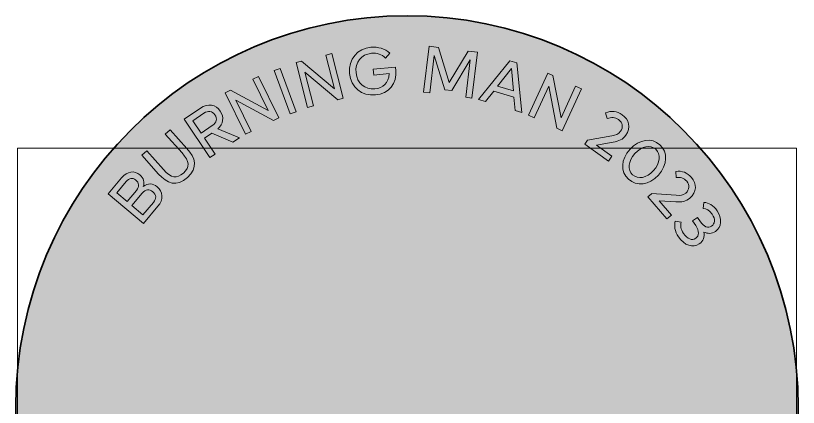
# Model space of a CAD drawing. Header units: millimetres. Extents: x 35 to 105, y -105 to -35.
# Drawn here: x 35 to 105, y -70 to -35 of the extents above; entities that cross this region are included whole.
import ezdxf

# ---------------------------------------------------------------- set-up
doc = ezdxf.new("R2010")
doc.units = ezdxf.units.MM
doc.header["$MEASUREMENT"] = 0
doc.layers.add('Layer 1', color=7, linetype='Continuous', lineweight=0)
picture_1 = doc.add_image_def('image1.png', size_in_pixel=(2001, 1330))

# ---------------------------------------------------------------- blocks, each defined once
blk = doc.blocks.new('Block_3')
at = {"layer": 'Layer 1', "transparency": 33554687}
h = blk.add_hatch(color=250, dxfattribs=at)
h.dxf.hatch_style = 2
edge = h.paths.add_edge_path()
edge.add_spline(control_points=[(68.999, -39.833), (69.12, -41.083), (68.347, -41.964), (67.185, -42.077), (65.965, -42.195), (64.976, -41.409), (64.854, -40.147), (64.729, -38.862), (65.592, -37.931), (66.771, -37.817), (67.417, -37.754), (68.039, -37.942), (68.451, -38.346), (68.451, -38.346), (68.085, -38.779), (68.085, -38.779), (67.75, -38.438), (67.299, -38.31), (66.824, -38.356), (65.902, -38.446), (65.35, -39.157), (65.44, -40.09), (65.532, -41.029), (66.218, -41.626), (67.127, -41.537), (67.825, -41.469), (68.387, -41.03), (68.41, -40.174), (68.41, -40.174), (67.02, -40.31), (67.02, -40.31), (67.02, -40.31), (66.968, -39.782), (66.968, -39.782), (66.968, -39.782), (68.957, -39.588), (68.957, -39.588), (68.975, -39.652), (68.985, -39.686), (68.999, -39.833)], knot_values=[0, 0, 0, 0, 1, 1, 1, 2, 2, 2, 3, 3, 3, 4, 4, 4, 5, 5, 5, 6, 6, 6, 7, 7, 7, 8, 8, 8, 9, 9, 9, 10, 10, 10, 11, 11, 11, 12, 12, 12, 13, 13, 13, 13], degree=3, periodic=0)
h = blk.add_hatch(color=250, dxfattribs=at)
h.dxf.hatch_style = 2
edge = h.paths.add_edge_path()
edge.add_spline(control_points=[(75.812, -42.359), (75.812, -42.359), (75.25, -42.289), (75.25, -42.289), (75.25, -42.289), (75.663, -38.937), (75.663, -38.937), (75.663, -38.937), (74.006, -41.685), (74.006, -41.685), (74.006, -41.685), (73.386, -41.608), (73.386, -41.608), (73.386, -41.608), (72.445, -38.54), (72.445, -38.54), (72.445, -38.54), (72.032, -41.893), (72.032, -41.893), (72.032, -41.893), (71.47, -41.823), (71.47, -41.823), (71.47, -41.823), (71.975, -37.728), (71.975, -37.728), (71.975, -37.728), (72.818, -37.831), (72.818, -37.831), (72.818, -37.831), (73.779, -40.968), (73.779, -40.968), (73.779, -40.968), (75.474, -38.159), (75.474, -38.159), (75.474, -38.159), (76.317, -38.263), (76.317, -38.263), (76.317, -38.263), (75.812, -42.359), (75.812, -42.359)], knot_values=[0, 0, 0, 0, 1, 1, 1, 2, 2, 2, 3, 3, 3, 4, 4, 4, 5, 5, 5, 6, 6, 6, 7, 7, 7, 8, 8, 8, 9, 9, 9, 10, 10, 10, 11, 11, 11, 12, 12, 12, 13, 13, 13, 13], degree=3, periodic=0)
h = blk.add_hatch(color=250, dxfattribs=at)
h.dxf.hatch_style = 2
edge = h.paths.add_edge_path()
edge.add_spline(control_points=[(63.283, -38.371), (63.283, -38.371), (64.301, -42.372), (64.301, -42.372), (64.301, -42.372), (63.804, -42.499), (63.804, -42.499), (63.804, -42.499), (60.871, -40.037), (60.871, -40.037), (60.871, -40.037), (61.637, -43.05), (61.637, -43.05), (61.637, -43.05), (61.088, -43.189), (61.088, -43.189), (61.088, -43.189), (60.071, -39.188), (60.071, -39.188), (60.071, -39.188), (60.568, -39.061), (60.568, -39.061), (60.568, -39.061), (63.501, -41.523), (63.501, -41.523), (63.501, -41.523), (62.735, -38.51), (62.735, -38.51), (62.735, -38.51), (63.283, -38.371), (63.283, -38.371)], knot_values=[0, 0, 0, 0, 1, 1, 1, 2, 2, 2, 3, 3, 3, 4, 4, 4, 5, 5, 5, 6, 6, 6, 7, 7, 7, 8, 8, 8, 9, 9, 9, 10, 10, 10, 10], degree=3, periodic=0)
h = blk.add_hatch(color=250, dxfattribs=at)
h.dxf.hatch_style = 2
edge = h.paths.add_edge_path()
edge.add_spline(control_points=[(79.517, -41.702), (79.517, -41.702), (79.338, -39.724), (79.338, -39.724), (79.338, -39.724), (78.108, -41.287), (78.108, -41.287), (78.108, -41.287), (79.517, -41.702), (79.517, -41.702)], knot_values=[0, 0, 0, 0, 1, 1, 1, 2, 2, 2, 3, 3, 3, 3], degree=3, periodic=0)
edge = h.paths.add_edge_path()
edge.add_spline(control_points=[(79.571, -42.271), (79.571, -42.271), (77.755, -41.736), (77.755, -41.736), (77.755, -41.736), (77.017, -42.674), (77.017, -42.674), (77.017, -42.674), (76.411, -42.496), (76.411, -42.496), (76.411, -42.496), (79.209, -39.016), (79.209, -39.016), (79.209, -39.016), (79.825, -39.198), (79.825, -39.198), (79.825, -39.198), (80.287, -43.639), (80.287, -43.639), (80.287, -43.639), (79.681, -43.46), (79.681, -43.46), (79.681, -43.46), (79.571, -42.271), (79.571, -42.271)], knot_values=[0, 0, 0, 0, 1, 1, 1, 2, 2, 2, 3, 3, 3, 4, 4, 4, 5, 5, 5, 6, 6, 6, 7, 7, 7, 8, 8, 8, 8], degree=3, periodic=0)
h = blk.add_hatch(color=250, dxfattribs=at)
h.dxf.hatch_style = 2
edge = h.paths.add_edge_path()
edge.add_spline(control_points=[(60.08, -43.576), (60.08, -43.576), (59.549, -43.772), (59.549, -43.772), (59.549, -43.772), (58.124, -39.898), (58.124, -39.898), (58.124, -39.898), (58.656, -39.703), (58.656, -39.703), (58.656, -39.703), (60.08, -43.576), (60.08, -43.576)], knot_values=[0, 0, 0, 0, 1, 1, 1, 2, 2, 2, 3, 3, 3, 4, 4, 4, 4], degree=3, periodic=0)
h = blk.add_hatch(color=250, dxfattribs=at)
h.dxf.hatch_style = 2
edge = h.paths.add_edge_path()
edge.add_spline(control_points=[(56.712, -40.423), (56.712, -40.423), (58.528, -44.131), (58.528, -44.131), (58.528, -44.131), (58.067, -44.357), (58.067, -44.357), (58.067, -44.357), (54.693, -42.548), (54.693, -42.548), (54.693, -42.548), (56.06, -45.34), (56.06, -45.34), (56.06, -45.34), (55.551, -45.589), (55.551, -45.589), (55.551, -45.589), (53.735, -41.881), (53.735, -41.881), (53.735, -41.881), (54.196, -41.656), (54.196, -41.656), (54.196, -41.656), (57.571, -43.464), (57.571, -43.464), (57.571, -43.464), (56.204, -40.672), (56.204, -40.672), (56.204, -40.672), (56.712, -40.423), (56.712, -40.423)], knot_values=[0, 0, 0, 0, 1, 1, 1, 2, 2, 2, 3, 3, 3, 4, 4, 4, 5, 5, 5, 6, 6, 6, 7, 7, 7, 8, 8, 8, 9, 9, 9, 10, 10, 10, 10], degree=3, periodic=0)
h = blk.add_hatch(color=250, dxfattribs=at)
h.dxf.hatch_style = 2
edge = h.paths.add_edge_path()
edge.add_spline(control_points=[(85.6, -41.527), (85.6, -41.527), (83.867, -45.273), (83.867, -45.273), (83.867, -45.273), (83.401, -45.058), (83.401, -45.058), (83.401, -45.058), (82.678, -41.299), (82.678, -41.299), (82.678, -41.299), (81.373, -44.119), (81.373, -44.119), (81.373, -44.119), (80.86, -43.881), (80.86, -43.881), (80.86, -43.881), (82.593, -40.136), (82.593, -40.136), (82.593, -40.136), (83.058, -40.351), (83.058, -40.351), (83.058, -40.351), (83.781, -44.109), (83.781, -44.109), (83.781, -44.109), (85.086, -41.29), (85.086, -41.29), (85.086, -41.29), (85.6, -41.527), (85.6, -41.527)], knot_values=[0, 0, 0, 0, 1, 1, 1, 2, 2, 2, 3, 3, 3, 4, 4, 4, 5, 5, 5, 6, 6, 6, 7, 7, 7, 8, 8, 8, 9, 9, 9, 10, 10, 10, 10], degree=3, periodic=0)
h = blk.add_hatch(color=250, dxfattribs=at)
h.dxf.hatch_style = 2
edge = h.paths.add_edge_path()
edge.add_spline(control_points=[(51.578, -45.49), (51.578, -45.49), (52.57, -44.82), (52.57, -44.82), (52.971, -44.549), (53.049, -44.212), (52.808, -43.855), (52.567, -43.498), (52.225, -43.445), (51.824, -43.715), (51.824, -43.715), (50.832, -44.385), (50.832, -44.385), (50.832, -44.385), (51.578, -45.49), (51.578, -45.49)], knot_values=[0, 0, 0, 0, 1, 1, 1, 2, 2, 2, 3, 3, 3, 4, 4, 4, 5, 5, 5, 5], degree=3, periodic=0)
edge = h.paths.add_edge_path()
edge.add_spline(control_points=[(52.532, -45.501), (52.532, -45.501), (51.881, -45.939), (51.881, -45.939), (51.881, -45.939), (52.838, -47.357), (52.838, -47.357), (52.838, -47.357), (52.369, -47.674), (52.369, -47.674), (52.369, -47.674), (50.059, -44.252), (50.059, -44.252), (50.059, -44.252), (51.521, -43.266), (51.521, -43.266), (52.205, -42.804), (52.898, -42.934), (53.297, -43.525), (53.657, -44.058), (53.58, -44.672), (53.064, -45.12), (53.064, -45.12), (55.004, -45.895), (55.004, -45.895), (55.004, -45.895), (54.407, -46.298), (54.407, -46.298), (54.407, -46.298), (52.532, -45.501), (52.532, -45.501)], knot_values=[0, 0, 0, 0, 1, 1, 1, 2, 2, 2, 3, 3, 3, 4, 4, 4, 5, 5, 5, 6, 6, 6, 7, 7, 7, 8, 8, 8, 9, 9, 9, 10, 10, 10, 10], degree=3, periodic=0)
h = blk.add_hatch(color=250, dxfattribs=at)
h.dxf.hatch_style = 2
edge = h.paths.add_edge_path()
edge.add_spline(control_points=[(88.335, -47.548), (88.335, -47.548), (88.029, -47.982), (88.029, -47.982), (88.029, -47.982), (85.905, -46.484), (85.905, -46.484), (85.905, -46.484), (86.153, -46.132), (86.153, -46.132), (86.153, -46.132), (86.151, -46.124), (86.151, -46.124), (86.151, -46.124), (88.32, -45.728), (88.32, -45.728), (88.685, -45.66), (88.906, -45.593), (89.096, -45.323), (89.361, -44.947), (89.305, -44.546), (88.924, -44.278), (88.625, -44.068), (88.266, -44.045), (87.916, -44.195), (87.916, -44.195), (87.771, -43.674), (87.771, -43.674), (88.257, -43.454), (88.808, -43.533), (89.251, -43.845), (89.858, -44.273), (90.05, -44.993), (89.568, -45.677), (89.3, -46.057), (88.978, -46.206), (88.441, -46.303), (88.441, -46.303), (86.952, -46.574), (86.952, -46.574), (86.952, -46.574), (88.335, -47.548), (88.335, -47.548)], knot_values=[0, 0, 0, 0, 1, 1, 1, 2, 2, 2, 3, 3, 3, 4, 4, 4, 5, 5, 5, 6, 6, 6, 7, 7, 7, 8, 8, 8, 9, 9, 9, 10, 10, 10, 11, 11, 11, 12, 12, 12, 13, 13, 13, 14, 14, 14, 14], degree=3, periodic=0)
h = blk.add_hatch(color=250, dxfattribs=at)
h.dxf.hatch_style = 2
edge = h.paths.add_edge_path()
edge.add_spline(control_points=[(47.779, -49.144), (47.779, -49.144), (46.277, -47.473), (46.277, -47.473), (46.277, -47.473), (46.716, -47.079), (46.716, -47.079), (46.716, -47.079), (48.217, -48.75), (48.217, -48.75), (48.903, -49.513), (49.391, -49.598), (49.992, -49.058), (50.589, -48.522), (50.569, -48.033), (49.876, -47.261), (49.876, -47.261), (48.374, -45.589), (48.374, -45.589), (48.374, -45.589), (48.813, -45.195), (48.813, -45.195), (48.813, -45.195), (50.314, -46.867), (50.314, -46.867), (51.067, -47.704), (51.337, -48.579), (50.355, -49.462), (49.385, -50.333), (48.547, -50), (47.779, -49.144)], knot_values=[0, 0, 0, 0, 1, 1, 1, 2, 2, 2, 3, 3, 3, 4, 4, 4, 5, 5, 5, 6, 6, 6, 7, 7, 7, 8, 8, 8, 9, 9, 9, 10, 10, 10, 10], degree=3, periodic=0)
h = blk.add_hatch(color=250, dxfattribs=at)
h.dxf.hatch_style = 2
edge = h.paths.add_edge_path()
edge.add_spline(control_points=[(92.052, -48.837), (92.667, -48.162), (92.735, -47.378), (92.251, -46.937), (91.776, -46.504), (91.006, -46.64), (90.386, -47.32), (89.766, -48), (89.702, -48.78), (90.178, -49.213), (90.662, -49.654), (91.436, -49.513), (92.052, -48.837)], knot_values=[0, 0, 0, 0, 1, 1, 1, 2, 2, 2, 3, 3, 3, 4, 4, 4, 4], degree=3, periodic=0)
edge = h.paths.add_edge_path()
edge.add_spline(control_points=[(89.95, -46.923), (90.78, -46.011), (91.893, -45.876), (92.617, -46.535), (93.349, -47.203), (93.314, -48.328), (92.488, -49.235), (91.661, -50.141), (90.545, -50.281), (89.812, -49.614), (89.088, -48.954), (89.12, -47.834), (89.95, -46.923)], knot_values=[0, 0, 0, 0, 1, 1, 1, 2, 2, 2, 3, 3, 3, 4, 4, 4, 4], degree=3, periodic=0)
h = blk.add_hatch(color=250, dxfattribs=at)
h.dxf.hatch_style = 2
edge = h.paths.add_edge_path()
edge.add_spline(control_points=[(47.258, -50.723), (46.937, -50.454), (46.601, -50.487), (46.302, -50.844), (46.302, -50.844), (45.373, -51.951), (45.373, -51.951), (45.373, -51.951), (46.38, -52.796), (46.38, -52.796), (46.38, -52.796), (47.309, -51.689), (47.309, -51.689), (47.608, -51.332), (47.578, -50.992), (47.258, -50.723)], knot_values=[0, 0, 0, 0, 1, 1, 1, 2, 2, 2, 3, 3, 3, 4, 4, 4, 5, 5, 5, 5], degree=3, periodic=0)
edge = h.paths.add_edge_path()
edge.add_spline(control_points=[(44.032, -50.825), (44.032, -50.825), (44.967, -51.61), (44.967, -51.61), (44.967, -51.61), (45.808, -50.607), (45.808, -50.607), (46.089, -50.273), (46.043, -49.942), (45.718, -49.669), (45.451, -49.446), (45.154, -49.488), (44.873, -49.823), (44.873, -49.823), (44.032, -50.825), (44.032, -50.825)], knot_values=[0, 0, 0, 0, 1, 1, 1, 2, 2, 2, 3, 3, 3, 4, 4, 4, 5, 5, 5, 5], degree=3, periodic=0)
edge = h.paths.add_edge_path()
edge.add_spline(control_points=[(47.655, -50.286), (48.165, -50.715), (48.231, -51.416), (47.715, -52.03), (47.715, -52.03), (46.423, -53.57), (46.423, -53.57), (46.423, -53.57), (43.262, -50.918), (43.262, -50.918), (43.262, -50.918), (44.467, -49.482), (44.467, -49.482), (44.967, -48.885), (45.609, -48.808), (46.097, -49.217), (46.435, -49.502), (46.553, -49.893), (46.411, -50.274), (46.801, -49.947), (47.257, -49.953), (47.655, -50.286)], knot_values=[0, 0, 0, 0, 1, 1, 1, 2, 2, 2, 3, 3, 3, 4, 4, 4, 5, 5, 5, 6, 6, 6, 7, 7, 7, 7], degree=3, periodic=0)
h = blk.add_hatch(color=250, dxfattribs=at)
h.dxf.hatch_style = 2
edge = h.paths.add_edge_path()
edge.add_spline(control_points=[(93.649, -52.813), (93.649, -52.813), (93.246, -53.159), (93.246, -53.159), (93.246, -53.159), (91.553, -51.184), (91.553, -51.184), (91.553, -51.184), (91.88, -50.903), (91.88, -50.903), (91.88, -50.903), (91.881, -50.895), (91.881, -50.895), (91.881, -50.895), (94.082, -51.044), (94.082, -51.044), (94.452, -51.068), (94.683, -51.057), (94.934, -50.842), (95.284, -50.542), (95.327, -50.14), (95.024, -49.786), (94.786, -49.508), (94.443, -49.398), (94.066, -49.457), (94.066, -49.457), (94.054, -48.917), (94.054, -48.917), (94.579, -48.823), (95.094, -49.034), (95.447, -49.446), (95.931, -50.011), (95.941, -50.756), (95.305, -51.301), (94.951, -51.604), (94.603, -51.67), (94.058, -51.632), (94.058, -51.632), (92.547, -51.528), (92.547, -51.528), (92.547, -51.528), (93.649, -52.813), (93.649, -52.813)], knot_values=[0, 0, 0, 0, 1, 1, 1, 2, 2, 2, 3, 3, 3, 4, 4, 4, 5, 5, 5, 6, 6, 6, 7, 7, 7, 8, 8, 8, 9, 9, 9, 10, 10, 10, 11, 11, 11, 12, 12, 12, 13, 13, 13, 14, 14, 14, 14], degree=3, periodic=0)
h = blk.add_hatch(color=250, dxfattribs=at)
h.dxf.hatch_style = 2
edge = h.paths.add_edge_path()
edge.add_spline(control_points=[(96.148, -55.388), (95.571, -55.778), (94.812, -55.529), (94.3, -54.772), (93.953, -54.259), (93.877, -53.747), (94.002, -53.363), (94.002, -53.363), (94.533, -53.453), (94.533, -53.453), (94.445, -53.733), (94.478, -54.067), (94.746, -54.463), (95.086, -54.966), (95.5, -55.114), (95.827, -54.893), (96.15, -54.674), (96.165, -54.244), (95.825, -53.74), (95.825, -53.74), (95.547, -53.33), (95.547, -53.33), (95.547, -53.33), (95.997, -53.026), (95.997, -53.026), (95.997, -53.026), (96.264, -53.422), (96.264, -53.422), (96.562, -53.862), (96.928, -54.013), (97.255, -53.792), (97.553, -53.59), (97.618, -53.212), (97.291, -52.728), (97.05, -52.371), (96.78, -52.225), (96.507, -52.232), (96.507, -52.232), (96.561, -51.69), (96.561, -51.69), (96.986, -51.687), (97.42, -51.949), (97.74, -52.424), (98.216, -53.127), (98.167, -53.887), (97.596, -54.274), (97.268, -54.495), (96.902, -54.501), (96.565, -54.33), (96.64, -54.756), (96.51, -55.143), (96.148, -55.388)], knot_values=[0, 0, 0, 0, 1, 1, 1, 2, 2, 2, 3, 3, 3, 4, 4, 4, 5, 5, 5, 6, 6, 6, 7, 7, 7, 8, 8, 8, 9, 9, 9, 10, 10, 10, 11, 11, 11, 12, 12, 12, 13, 13, 13, 14, 14, 14, 15, 15, 15, 16, 16, 16, 17, 17, 17, 17], degree=3, periodic=0)
at = {"layer": 'Layer 1'}
for points, knots in [([(68.999, -39.833), (69.12, -41.083), (68.347, -41.964), (67.185, -42.077), (65.965, -42.195), (64.976, -41.409), (64.854, -40.147), (64.729, -38.862), (65.592, -37.931), (66.771, -37.817), (67.417, -37.754), (68.039, -37.942), (68.451, -38.346), (68.451, -38.346), (68.085, -38.779), (68.085, -38.779), (67.75, -38.438), (67.299, -38.31), (66.824, -38.356), (65.902, -38.446), (65.35, -39.157), (65.44, -40.09), (65.532, -41.029), (66.218, -41.626), (67.127, -41.537), (67.825, -41.469), (68.387, -41.03), (68.41, -40.174), (68.41, -40.174), (67.02, -40.31), (67.02, -40.31), (67.02, -40.31), (66.968, -39.782), (66.968, -39.782), (66.968, -39.782), (68.957, -39.588), (68.957, -39.588), (68.975, -39.652), (68.985, -39.686), (68.999, -39.833)], [0, 0, 0, 0, 1, 1, 1, 2, 2, 2, 3, 3, 3, 4, 4, 4, 5, 5, 5, 6, 6, 6, 7, 7, 7, 8, 8, 8, 9, 9, 9, 10, 10, 10, 11, 11, 11, 12, 12, 12, 13, 13, 13, 13]), ([(75.812, -42.359), (75.812, -42.359), (75.25, -42.289), (75.25, -42.289), (75.25, -42.289), (75.663, -38.937), (75.663, -38.937), (75.663, -38.937), (74.006, -41.685), (74.006, -41.685), (74.006, -41.685), (73.386, -41.608), (73.386, -41.608), (73.386, -41.608), (72.445, -38.54), (72.445, -38.54), (72.445, -38.54), (72.032, -41.893), (72.032, -41.893), (72.032, -41.893), (71.47, -41.823), (71.47, -41.823), (71.47, -41.823), (71.975, -37.728), (71.975, -37.728), (71.975, -37.728), (72.818, -37.831), (72.818, -37.831), (72.818, -37.831), (73.779, -40.968), (73.779, -40.968), (73.779, -40.968), (75.474, -38.159), (75.474, -38.159), (75.474, -38.159), (76.317, -38.263), (76.317, -38.263), (76.317, -38.263), (75.812, -42.359), (75.812, -42.359)], [0, 0, 0, 0, 1, 1, 1, 2, 2, 2, 3, 3, 3, 4, 4, 4, 5, 5, 5, 6, 6, 6, 7, 7, 7, 8, 8, 8, 9, 9, 9, 10, 10, 10, 11, 11, 11, 12, 12, 12, 13, 13, 13, 13]), ([(63.283, -38.371), (63.283, -38.371), (64.301, -42.372), (64.301, -42.372), (64.301, -42.372), (63.804, -42.499), (63.804, -42.499), (63.804, -42.499), (60.871, -40.037), (60.871, -40.037), (60.871, -40.037), (61.637, -43.05), (61.637, -43.05), (61.637, -43.05), (61.088, -43.189), (61.088, -43.189), (61.088, -43.189), (60.071, -39.188), (60.071, -39.188), (60.071, -39.188), (60.568, -39.061), (60.568, -39.061), (60.568, -39.061), (63.501, -41.523), (63.501, -41.523), (63.501, -41.523), (62.735, -38.51), (62.735, -38.51), (62.735, -38.51), (63.283, -38.371), (63.283, -38.371)], [0, 0, 0, 0, 1, 1, 1, 2, 2, 2, 3, 3, 3, 4, 4, 4, 5, 5, 5, 6, 6, 6, 7, 7, 7, 8, 8, 8, 9, 9, 9, 10, 10, 10, 10]), ([(79.571, -42.271), (79.571, -42.271), (77.755, -41.736), (77.755, -41.736), (77.755, -41.736), (77.017, -42.674), (77.017, -42.674), (77.017, -42.674), (76.411, -42.496), (76.411, -42.496), (76.411, -42.496), (79.209, -39.016), (79.209, -39.016), (79.209, -39.016), (79.825, -39.198), (79.825, -39.198), (79.825, -39.198), (80.287, -43.639), (80.287, -43.639), (80.287, -43.639), (79.681, -43.46), (79.681, -43.46), (79.681, -43.46), (79.571, -42.271), (79.571, -42.271)], [0, 0, 0, 0, 1, 1, 1, 2, 2, 2, 3, 3, 3, 4, 4, 4, 5, 5, 5, 6, 6, 6, 7, 7, 7, 8, 8, 8, 8]), ([(60.08, -43.576), (60.08, -43.576), (59.549, -43.772), (59.549, -43.772), (59.549, -43.772), (58.124, -39.898), (58.124, -39.898), (58.124, -39.898), (58.656, -39.703), (58.656, -39.703), (58.656, -39.703), (60.08, -43.576), (60.08, -43.576)], [0, 0, 0, 0, 1, 1, 1, 2, 2, 2, 3, 3, 3, 4, 4, 4, 4]), ([(79.517, -41.702), (79.517, -41.702), (79.338, -39.724), (79.338, -39.724), (79.338, -39.724), (78.108, -41.287), (78.108, -41.287), (78.108, -41.287), (79.517, -41.702), (79.517, -41.702)], [0, 0, 0, 0, 1, 1, 1, 2, 2, 2, 3, 3, 3, 3]), ([(56.712, -40.423), (56.712, -40.423), (58.528, -44.131), (58.528, -44.131), (58.528, -44.131), (58.067, -44.357), (58.067, -44.357), (58.067, -44.357), (54.693, -42.548), (54.693, -42.548), (54.693, -42.548), (56.06, -45.34), (56.06, -45.34), (56.06, -45.34), (55.551, -45.589), (55.551, -45.589), (55.551, -45.589), (53.735, -41.881), (53.735, -41.881), (53.735, -41.881), (54.196, -41.656), (54.196, -41.656), (54.196, -41.656), (57.571, -43.464), (57.571, -43.464), (57.571, -43.464), (56.204, -40.672), (56.204, -40.672), (56.204, -40.672), (56.712, -40.423), (56.712, -40.423)], [0, 0, 0, 0, 1, 1, 1, 2, 2, 2, 3, 3, 3, 4, 4, 4, 5, 5, 5, 6, 6, 6, 7, 7, 7, 8, 8, 8, 9, 9, 9, 10, 10, 10, 10]), ([(85.6, -41.527), (85.6, -41.527), (83.867, -45.273), (83.867, -45.273), (83.867, -45.273), (83.401, -45.058), (83.401, -45.058), (83.401, -45.058), (82.678, -41.299), (82.678, -41.299), (82.678, -41.299), (81.373, -44.119), (81.373, -44.119), (81.373, -44.119), (80.86, -43.881), (80.86, -43.881), (80.86, -43.881), (82.593, -40.136), (82.593, -40.136), (82.593, -40.136), (83.058, -40.351), (83.058, -40.351), (83.058, -40.351), (83.781, -44.109), (83.781, -44.109), (83.781, -44.109), (85.086, -41.29), (85.086, -41.29), (85.086, -41.29), (85.6, -41.527), (85.6, -41.527)], [0, 0, 0, 0, 1, 1, 1, 2, 2, 2, 3, 3, 3, 4, 4, 4, 5, 5, 5, 6, 6, 6, 7, 7, 7, 8, 8, 8, 9, 9, 9, 10, 10, 10, 10]), ([(52.532, -45.501), (52.532, -45.501), (51.881, -45.939), (51.881, -45.939), (51.881, -45.939), (52.838, -47.357), (52.838, -47.357), (52.838, -47.357), (52.369, -47.674), (52.369, -47.674), (52.369, -47.674), (50.059, -44.252), (50.059, -44.252), (50.059, -44.252), (51.521, -43.266), (51.521, -43.266), (52.205, -42.804), (52.898, -42.934), (53.297, -43.525), (53.657, -44.058), (53.58, -44.672), (53.064, -45.12), (53.064, -45.12), (55.004, -45.895), (55.004, -45.895), (55.004, -45.895), (54.407, -46.298), (54.407, -46.298), (54.407, -46.298), (52.532, -45.501), (52.532, -45.501)], [0, 0, 0, 0, 1, 1, 1, 2, 2, 2, 3, 3, 3, 4, 4, 4, 5, 5, 5, 6, 6, 6, 7, 7, 7, 8, 8, 8, 9, 9, 9, 10, 10, 10, 10]), ([(51.578, -45.49), (51.578, -45.49), (52.57, -44.82), (52.57, -44.82), (52.971, -44.549), (53.049, -44.212), (52.808, -43.855), (52.567, -43.498), (52.225, -43.445), (51.824, -43.715), (51.824, -43.715), (50.832, -44.385), (50.832, -44.385), (50.832, -44.385), (51.578, -45.49), (51.578, -45.49)], [0, 0, 0, 0, 1, 1, 1, 2, 2, 2, 3, 3, 3, 4, 4, 4, 5, 5, 5, 5]), ([(88.335, -47.548), (88.335, -47.548), (88.029, -47.982), (88.029, -47.982), (88.029, -47.982), (85.905, -46.484), (85.905, -46.484), (85.905, -46.484), (86.153, -46.132), (86.153, -46.132), (86.153, -46.132), (86.151, -46.124), (86.151, -46.124), (86.151, -46.124), (88.32, -45.728), (88.32, -45.728), (88.685, -45.66), (88.906, -45.593), (89.096, -45.323), (89.361, -44.947), (89.305, -44.546), (88.924, -44.278), (88.625, -44.068), (88.266, -44.045), (87.916, -44.195), (87.916, -44.195), (87.771, -43.674), (87.771, -43.674), (88.257, -43.454), (88.808, -43.533), (89.251, -43.845), (89.858, -44.273), (90.05, -44.993), (89.568, -45.677), (89.3, -46.057), (88.978, -46.206), (88.441, -46.303), (88.441, -46.303), (86.952, -46.574), (86.952, -46.574), (86.952, -46.574), (88.335, -47.548), (88.335, -47.548)], [0, 0, 0, 0, 1, 1, 1, 2, 2, 2, 3, 3, 3, 4, 4, 4, 5, 5, 5, 6, 6, 6, 7, 7, 7, 8, 8, 8, 9, 9, 9, 10, 10, 10, 11, 11, 11, 12, 12, 12, 13, 13, 13, 14, 14, 14, 14]), ([(47.779, -49.144), (47.779, -49.144), (46.277, -47.473), (46.277, -47.473), (46.277, -47.473), (46.716, -47.079), (46.716, -47.079), (46.716, -47.079), (48.217, -48.75), (48.217, -48.75), (48.903, -49.513), (49.391, -49.598), (49.992, -49.058), (50.589, -48.522), (50.569, -48.033), (49.876, -47.261), (49.876, -47.261), (48.374, -45.589), (48.374, -45.589), (48.374, -45.589), (48.813, -45.195), (48.813, -45.195), (48.813, -45.195), (50.314, -46.867), (50.314, -46.867), (51.067, -47.704), (51.337, -48.579), (50.355, -49.462), (49.385, -50.333), (48.547, -50), (47.779, -49.144)], [0, 0, 0, 0, 1, 1, 1, 2, 2, 2, 3, 3, 3, 4, 4, 4, 5, 5, 5, 6, 6, 6, 7, 7, 7, 8, 8, 8, 9, 9, 9, 10, 10, 10, 10]), ([(89.95, -46.923), (90.78, -46.011), (91.893, -45.876), (92.617, -46.535), (93.349, -47.203), (93.314, -48.328), (92.488, -49.235), (91.661, -50.141), (90.545, -50.281), (89.812, -49.614), (89.088, -48.954), (89.12, -47.834), (89.95, -46.923)], [0, 0, 0, 0, 1, 1, 1, 2, 2, 2, 3, 3, 3, 4, 4, 4, 4]), ([(92.052, -48.837), (92.667, -48.162), (92.735, -47.378), (92.251, -46.937), (91.776, -46.504), (91.006, -46.64), (90.386, -47.32), (89.766, -48), (89.702, -48.78), (90.178, -49.213), (90.662, -49.654), (91.436, -49.513), (92.052, -48.837)], [0, 0, 0, 0, 1, 1, 1, 2, 2, 2, 3, 3, 3, 4, 4, 4, 4]), ([(47.655, -50.286), (48.165, -50.715), (48.231, -51.416), (47.715, -52.03), (47.715, -52.03), (46.423, -53.57), (46.423, -53.57), (46.423, -53.57), (43.262, -50.918), (43.262, -50.918), (43.262, -50.918), (44.467, -49.482), (44.467, -49.482), (44.967, -48.885), (45.609, -48.808), (46.097, -49.217), (46.435, -49.502), (46.553, -49.893), (46.411, -50.274), (46.801, -49.947), (47.257, -49.953), (47.655, -50.286)], [0, 0, 0, 0, 1, 1, 1, 2, 2, 2, 3, 3, 3, 4, 4, 4, 5, 5, 5, 6, 6, 6, 7, 7, 7, 7]), ([(93.649, -52.813), (93.649, -52.813), (93.246, -53.159), (93.246, -53.159), (93.246, -53.159), (91.553, -51.184), (91.553, -51.184), (91.553, -51.184), (91.88, -50.903), (91.88, -50.903), (91.88, -50.903), (91.881, -50.895), (91.881, -50.895), (91.881, -50.895), (94.082, -51.044), (94.082, -51.044), (94.452, -51.068), (94.683, -51.057), (94.934, -50.842), (95.284, -50.542), (95.327, -50.14), (95.024, -49.786), (94.786, -49.508), (94.443, -49.398), (94.066, -49.457), (94.066, -49.457), (94.054, -48.917), (94.054, -48.917), (94.579, -48.823), (95.094, -49.034), (95.447, -49.446), (95.931, -50.011), (95.941, -50.756), (95.305, -51.301), (94.951, -51.604), (94.603, -51.67), (94.058, -51.632), (94.058, -51.632), (92.547, -51.528), (92.547, -51.528), (92.547, -51.528), (93.649, -52.813), (93.649, -52.813)], [0, 0, 0, 0, 1, 1, 1, 2, 2, 2, 3, 3, 3, 4, 4, 4, 5, 5, 5, 6, 6, 6, 7, 7, 7, 8, 8, 8, 9, 9, 9, 10, 10, 10, 11, 11, 11, 12, 12, 12, 13, 13, 13, 14, 14, 14, 14]), ([(44.032, -50.825), (44.032, -50.825), (44.967, -51.61), (44.967, -51.61), (44.967, -51.61), (45.808, -50.607), (45.808, -50.607), (46.089, -50.273), (46.043, -49.942), (45.718, -49.669), (45.451, -49.446), (45.154, -49.488), (44.873, -49.823), (44.873, -49.823), (44.032, -50.825), (44.032, -50.825)], [0, 0, 0, 0, 1, 1, 1, 2, 2, 2, 3, 3, 3, 4, 4, 4, 5, 5, 5, 5]), ([(47.258, -50.723), (46.937, -50.454), (46.601, -50.487), (46.302, -50.844), (46.302, -50.844), (45.373, -51.951), (45.373, -51.951), (45.373, -51.951), (46.38, -52.796), (46.38, -52.796), (46.38, -52.796), (47.309, -51.689), (47.309, -51.689), (47.608, -51.332), (47.578, -50.992), (47.258, -50.723)], [0, 0, 0, 0, 1, 1, 1, 2, 2, 2, 3, 3, 3, 4, 4, 4, 5, 5, 5, 5]), ([(96.148, -55.388), (95.571, -55.778), (94.812, -55.529), (94.3, -54.772), (93.953, -54.259), (93.877, -53.747), (94.002, -53.363), (94.002, -53.363), (94.533, -53.453), (94.533, -53.453), (94.445, -53.733), (94.478, -54.067), (94.746, -54.463), (95.086, -54.966), (95.5, -55.114), (95.827, -54.893), (96.15, -54.674), (96.165, -54.244), (95.825, -53.74), (95.825, -53.74), (95.547, -53.33), (95.547, -53.33), (95.547, -53.33), (95.997, -53.026), (95.997, -53.026), (95.997, -53.026), (96.264, -53.422), (96.264, -53.422), (96.562, -53.862), (96.928, -54.013), (97.255, -53.792), (97.553, -53.59), (97.618, -53.212), (97.291, -52.728), (97.05, -52.371), (96.78, -52.225), (96.507, -52.232), (96.507, -52.232), (96.561, -51.69), (96.561, -51.69), (96.986, -51.687), (97.42, -51.949), (97.74, -52.424), (98.216, -53.127), (98.167, -53.887), (97.596, -54.274), (97.268, -54.495), (96.902, -54.501), (96.565, -54.33), (96.64, -54.756), (96.51, -55.143), (96.148, -55.388)], [0, 0, 0, 0, 1, 1, 1, 2, 2, 2, 3, 3, 3, 4, 4, 4, 5, 5, 5, 6, 6, 6, 7, 7, 7, 8, 8, 8, 9, 9, 9, 10, 10, 10, 11, 11, 11, 12, 12, 12, 13, 13, 13, 14, 14, 14, 15, 15, 15, 16, 16, 16, 17, 17, 17, 17])]:
    blk.add_open_spline(points, degree=3, knots=knots, dxfattribs=at)
blk = doc.blocks.new('Block_2')
at = {"layer": 'Layer 1'}
blk.add_blockref('Block_3', (0, 0), dxfattribs=at)

msp = doc.modelspace()

# ---------------------------------------------------------------- hatches: boundary and pattern name
at = {"layer": 'Layer 1', "transparency": 33554687}
h = msp.add_hatch(color=7, dxfattribs=at)
h.dxf.hatch_style = 2
edge = h.paths.add_edge_path()
edge.add_arc((70, -70), 35, 0, 360)

# ---------------------------------------------------------------- linework, layer by layer
at = {"layer": 'Layer 1', "color": 250, "lineweight": 35}
msp.add_circle((70, -70), 35, dxfattribs=at)

# ---------------------------------------------------------------- block references
at = {"layer": 'Layer 1'}
msp.add_blockref('Block_2', (0, 0), dxfattribs=at)

# ---------------------------------------------------------------- pictures from other files: only their frames are drawn
image = msp.add_image(picture_1, insert=(35.166, -93.153), size_in_units=(69.668, 46.306), dxfattribs=at)

doc.saveas('drawing.dxf')
